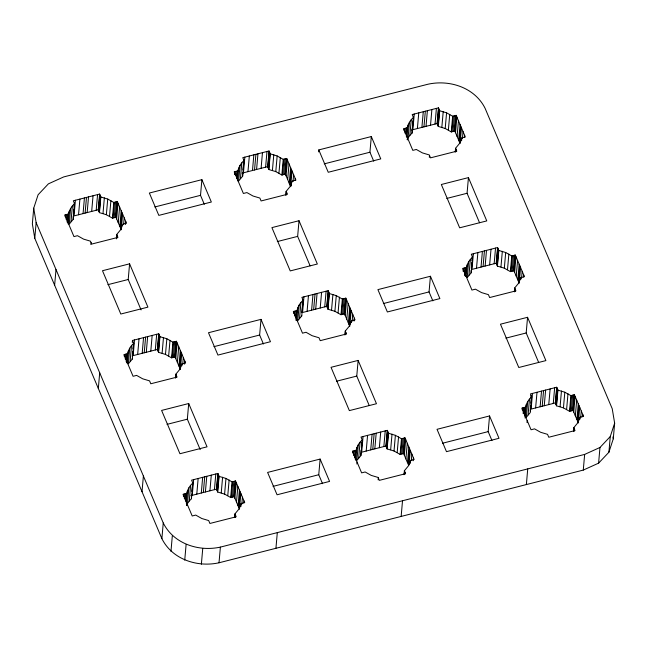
<?xml version="1.0" encoding="UTF-8"?>
<svg xmlns="http://www.w3.org/2000/svg" width="647" height="647" viewBox="0 0 647 647"><rect width="100%" height="100%" fill="white"/><g stroke="black" fill="none" stroke-linecap="round" stroke-linejoin="round"><path stroke-width="0.97" d="M33.725 208.172L32.35 223.846L34.776 238.29L161.879 538.636C172.159 559.388 197.295 567.581 219.018 562.777L583.279 470.086L598.604 463.147L608.9 452.237L613.275 438.828L614.65 423.154L612.224 408.71L485.121 108.364C474.841 87.612 449.705 79.419 427.982 84.223L63.721 176.914L48.396 183.853L38.1 194.763L33.725 208.172L36.143 222.617L163.254 522.962C173.525 543.723 198.669 551.907 220.384 547.111L584.653 454.412L599.971 447.473L610.267 436.563L614.65 423.154M34.776 238.29L36.143 222.617M54.631 285.214L56.006 269.54M65.177 216.753L65.347 214.796M66.131 219.39L66.552 214.489M67.078 222.018L67.765 214.181M67.628 221.881C67.409 215.152 69.326 208.18 74.575 203.668L73.346 200.772L99.606 194.084L100.835 196.987L99.46 212.653L106.359 214.715L112.432 218.136L115.95 217.246L117.317 201.573L113.807 202.462L107.734 199.05L100.835 196.987M68.113 223.927L69.229 211.197M70.596 208.496L69.221 224.169L73.2 219.341L74.575 203.668M71.008 221.646L72.383 205.972M73.265 215.944L73.2 219.341M73.443 213.987L73.871 209.094M74.041 207.129L74.381 203.215M75.4 200.246L74.025 215.92L98.239 209.757L99.606 194.084M78.538 214.772L79.913 199.098M83.059 213.623L84.425 197.95M85.105 213.098L86.48 197.424M87.159 212.58L88.526 196.906M91.672 211.432L93.047 195.758M90.887 244.582L91.057 242.625M96.185 210.283L97.56 194.61M98.425 210.21L99.8 194.537M98.854 211.205L100.22 195.531M99.274 212.2L100.641 196.534M102.994 213.51L104.361 197.836M106.359 214.715L107.734 199.05M109.521 216.268L110.896 200.594M112.432 218.136L113.807 202.462M112.982 217.999L114.357 202.325M98.328 388.459L99.695 372.785M114.195 217.691L115.562 202.018M115.401 217.384L116.767 201.71M116.662 218.937L118.037 203.263M116.363 238.411L116.711 234.497L120.69 229.669L122.97 224.121L126.48 223.223L117.317 201.573M116.557 238.864L116.897 234.95M118.239 222.657L119.614 206.983M117.147 237.902L117.325 235.945M119.816 226.377L121.183 210.704M120.528 228.067L121.903 212.402M122.615 214.092L121.248 229.758L115.95 217.246M123.593 224.671L124.192 217.813M125.51 224.469L125.769 221.533M141.086 309.905L128.219 279.496L129.594 263.83L102.485 270.721L120.811 314.03L147.92 307.131L129.594 263.83M124.297 356.448L124.467 354.491M125.251 359.085L125.672 354.184M126.197 361.713L126.885 353.877M126.658 362.555C126.505 355.535 128.114 348.094 133.694 343.363L132.465 340.468L158.725 333.779L159.955 336.683L158.58 352.348L165.478 354.41L171.552 357.831L175.07 356.942L176.437 341.268L172.927 342.166L166.853 338.745L159.955 336.683M127.233 363.63L128.349 350.892M129.715 348.191L128.341 363.865L132.32 359.036L133.694 343.363M130.128 361.341L131.503 345.668M132.295 342.425L132.465 340.468M132.303 356.626L132.732 351.725M132.991 348.79L133.419 343.889M134.519 339.942L133.145 355.615L157.358 349.453L158.725 333.779M137.657 354.467L139.032 338.793M142.178 353.319L143.545 337.645M144.224 352.793L145.599 337.127M146.279 352.275L147.645 336.602M150.791 351.127L152.166 335.453M142.016 491.704L143.391 476.03M155.304 349.978L156.679 334.305M157.544 349.906L158.919 334.232M157.973 350.9L159.34 335.235M158.394 351.895L159.76 336.23M162.114 353.205L163.481 337.532M165.478 354.41L166.853 338.745M168.641 355.963L170.015 340.29M171.552 357.831L172.927 342.166M172.102 357.694L173.477 342.02M173.315 357.387L174.682 341.713M174.52 357.079L175.887 341.406M175.782 358.632L177.157 342.959M175.483 378.107L175.83 374.192L179.809 369.364L182.09 363.816L185.6 362.918L176.437 341.268M175.766 377.581L176.016 374.645M161.879 538.636L163.254 522.962M177.359 362.352L178.734 346.679M176.267 377.597L176.445 375.64M178.936 366.073L180.303 350.399M179.648 367.763L181.023 352.097M181.734 353.788L180.367 369.461L175.07 356.942M181.92 365.773L182.09 363.816M182.713 364.366L183.311 357.508M184.63 364.164L184.888 361.228M204.298 204.274L200.513 195.337L201.888 179.664L149.36 193.032L158.822 215.386L211.343 202.018L201.888 179.664M170.962 551.381L172.337 535.708M200.206 449.6L187.339 419.191L188.714 403.526L161.604 410.424L179.931 453.725L207.04 446.826L188.714 403.526M183.416 496.152L183.586 494.187M184.363 498.78L184.791 493.879M185.406 500.43L186.004 493.572M185.867 501.271C185.649 494.543 187.557 487.571 192.814 483.058L191.585 480.163L217.845 473.483L219.074 476.378L217.699 492.052L224.598 494.106L230.672 497.527L234.19 496.637L235.557 480.964L232.047 481.861L225.973 478.44L219.074 476.378M186.352 503.326L187.468 490.588M186.732 505.42L186.902 503.463M186.554 505.364L187.46 503.56L188.835 487.887M187.46 503.56L189.248 501.037L190.622 485.363M184.735 560.173L186.11 544.499M191.593 494.357L191.439 498.732L189.248 501.037M191.852 491.421L192.28 486.528M192.45 484.563L192.62 482.605M191.439 498.732L192.814 483.058M192.264 495.311L193.639 479.637M196.777 494.162L198.152 478.489M201.298 493.014L202.665 477.34M203.344 492.488L204.719 476.823M205.398 491.971L206.765 476.297M234.513 174.625L234.772 171.681M201.371 564.233L202.737 548.559M235.637 175.297L235.977 171.374M236.592 177.925L237.19 171.067M237.053 178.766C236.834 172.037 238.743 165.066 244 160.553L242.771 157.658L269.031 150.977L270.26 153.873L268.885 169.546L275.784 171.609L281.857 175.022L285.376 174.132L286.742 158.458L283.232 159.356L277.159 155.935L270.26 153.873M209.911 490.822L211.286 475.149M237.538 180.82L238.654 168.083M240.021 165.381L238.646 181.055L242.625 176.227L244 160.553M240.433 178.532L241.808 162.858M214.424 489.674L215.799 474M242.69 172.838L242.625 176.227M242.948 169.894L243.377 165.001M243.636 162.057L243.806 160.1M243.45 172.806L244.825 157.132M217.699 492.052L216.478 489.148L217.845 473.483M216.664 489.601L218.039 473.936M217.093 490.596L218.46 474.93M217.513 491.599L218.88 475.925M247.963 171.657L249.338 155.984M221.234 492.901L222.6 477.227M252.484 170.509L253.85 154.835M224.598 494.106L225.973 478.44M219.018 562.777L220.384 547.111M254.53 169.983L255.905 154.318M227.76 495.659L229.135 479.985M256.584 169.465L257.951 153.792M230.672 497.527L232.047 481.861M231.222 497.389L232.597 481.716M232.435 497.082L233.802 481.408M261.097 168.317L262.464 152.643M233.64 496.775L235.007 481.101M234.901 498.327L236.276 482.654M234.691 516.824L234.95 513.888L238.929 509.06L241.21 503.512L244.72 502.614L235.557 480.964M234.885 517.276L235.136 514.341M265.61 167.169L266.985 151.495M236.478 502.048L237.853 486.374M235.387 517.293L235.565 515.336M238.056 505.768L239.422 490.102M268.885 169.546L267.664 166.643L269.031 150.977M267.85 167.096L269.225 151.43M268.279 168.091L269.645 152.425M238.767 507.458L240.142 491.793M268.699 169.093L270.066 153.42M240.854 493.483L239.487 509.157L234.19 496.637M240.951 506.447L241.21 503.512M241.832 504.062L242.431 497.203M272.419 170.396L273.786 154.722M243.838 502.881L244.008 500.924M263.418 343.978L259.633 335.033L261.008 319.359L208.48 332.728L217.942 355.082L270.462 341.713L261.008 319.359M275.784 171.609L277.159 155.935M278.946 173.153L280.321 157.48M281.857 175.022L283.232 159.356M282.407 174.884L283.782 159.211M283.621 174.577L284.987 158.903M284.826 174.269L286.192 158.596M286.087 175.822L287.462 160.149M285.788 195.297L286.136 191.383L290.115 186.554L292.395 181.006L295.905 180.109L286.742 158.458M286.071 194.771L286.322 191.835M287.664 179.542L289.039 163.869M286.572 194.787L286.75 192.83M289.241 183.263L290.608 167.597M289.953 184.953L291.328 169.288M292.04 170.978L290.673 186.651L285.376 174.132M291.304 185.81L291.473 183.853M293.018 181.556L293.617 174.698M295.024 180.376L295.194 178.418M310.123 265.868L297.644 236.39L299.019 220.716L271.91 227.615L290.236 270.915L317.345 264.016L299.019 220.716M293.722 313.342L293.892 311.377M294.668 315.971L295.097 311.07M295.711 317.62L296.31 310.762M275.929 548.292L277.304 532.627M296.002 320.419C295.93 313.116 297.208 305.206 303.12 300.248L301.89 297.353L328.15 290.673L329.38 293.568L328.005 309.242L334.903 311.304L340.977 314.725L344.495 313.827L345.862 298.154L342.352 299.051L336.278 295.63L329.38 293.568M296.658 320.516L297.774 307.778M299.14 305.077L297.766 320.75L301.745 315.922L303.12 300.248M299.553 318.227L300.928 302.553M301.809 312.533L302.327 306.654M302.497 304.697L302.925 299.796M303.944 296.827L302.57 312.501L326.784 306.338L328.15 290.673M318.615 151.875L318.785 149.918L371.313 136.557L380.768 158.903L328.247 172.272L318.785 149.918M307.082 311.353L308.457 295.679M311.603 310.204L312.97 294.531M313.649 309.687L315.024 294.013M315.704 309.161L317.07 293.487M320.216 308.012L321.583 292.339M324.729 306.864L326.104 291.19M326.97 306.791L328.344 291.126M327.398 307.794L328.765 292.12M327.819 308.789L329.186 293.115M331.539 310.091L332.906 294.417M322.538 483.673L318.753 474.728L320.128 459.063L267.599 472.423L277.062 494.777L329.582 481.408L320.128 459.063M334.903 311.304L336.278 295.63M338.066 312.849L339.44 297.183M340.977 314.725L342.352 299.051M341.527 314.579L342.902 298.914M342.74 314.272L344.107 298.599M343.945 313.965L345.312 298.291M345.207 315.518L346.582 299.844M344.908 334.992L345.255 331.078L349.234 326.25L351.515 320.702L355.025 319.812L345.862 298.154M345.191 334.467L345.441 331.531M346.784 319.238L348.159 303.572M345.692 334.483L345.87 332.526M348.361 322.958L349.728 307.293M349.073 324.657L350.448 308.983M349.873 325.368L351.159 310.673M351.345 322.659L351.515 320.702M352.138 321.252L352.736 314.393M354.055 321.058L354.313 318.114M373.723 161.168L369.938 152.223L371.313 136.557M369.243 405.564L356.764 376.085L358.139 360.411L331.029 367.31L349.356 410.61L376.465 403.72L358.139 360.411M352.841 453.037L353.011 451.08M353.788 455.666L354.216 450.773M354.831 457.316L355.429 450.466M355.203 459.135C355.049 452.124 356.659 444.675 362.239 439.944L361.01 437.048L387.27 430.368L388.499 433.264L387.124 448.937L394.023 450.999L400.097 454.42L403.615 453.523L404.982 437.849L401.472 438.747L395.398 435.326L388.499 433.264M355.777 460.211L356.893 447.473M358.26 444.772L356.885 460.446L360.864 455.617L362.239 439.944M356.869 464.004L357.047 462.047M358.673 457.922L360.047 442.257M361.107 450.272L360.864 455.617M361.358 447.328L361.786 442.435M363.064 436.523L361.689 452.196L385.903 446.042L387.27 430.368M366.202 451.048L367.577 435.374M370.715 449.9L372.09 434.226M372.769 449.382L374.144 433.708M374.823 448.856L376.19 433.183M404.027 130.532L404.197 128.575M404.973 133.161L405.402 128.268M406.098 133.832L406.615 127.96M406.389 136.63C406.235 129.618 407.845 122.178 413.425 117.439L412.196 114.543L438.456 107.863L439.685 110.758L438.31 126.432L445.209 128.494L451.282 131.915L454.801 131.017L456.167 115.344L452.657 116.242L446.576 112.821L439.685 110.758M379.336 447.708L380.703 432.034M406.963 137.706L408.079 124.968M407.343 139.809L407.513 137.843M378.131 479.872L378.301 477.907M407.165 139.744L408.071 137.94L409.446 122.267M408.071 137.94L409.858 135.417L411.233 119.752M383.849 446.559L385.224 430.886M412.293 127.766L412.05 133.112L409.858 135.417M412.462 125.801L412.891 120.908M412.05 133.112L413.425 117.439M412.875 129.691L414.25 114.026M386.089 446.487L387.464 430.821M386.518 447.489L387.885 431.816M386.938 448.484L388.305 432.811M417.388 128.543L418.763 112.877M390.659 449.786L392.025 434.113M421.901 127.394L423.275 111.721M394.023 450.999L395.398 435.326M423.955 126.877L425.33 111.203M397.185 452.544L398.56 436.879M426.009 126.351L427.376 110.677M400.097 454.42L401.472 438.747M400.647 454.275L402.022 438.609M430.522 125.203L431.889 109.529M401.852 453.968L403.227 438.302M403.065 453.66L404.432 437.995M429.317 157.367L429.487 155.401M404.326 455.213L405.701 439.539M404.027 474.696L404.375 470.773L408.354 465.945L410.635 460.397L414.145 459.507L404.982 437.849M404.31 474.162L404.561 471.226M435.035 124.054L436.41 108.381M405.904 458.933L407.278 443.268M401.148 516.435L402.523 500.762M404.812 474.178L404.99 472.221M438.31 126.432L437.089 123.537L438.456 107.863M407.481 462.662L408.847 446.988M437.275 123.989L438.65 108.316M437.704 124.984L439.07 109.311M409.567 448.678L408.192 464.352L403.615 453.523M438.124 125.979L439.491 110.305M408.993 465.064L410.279 450.369M410.376 463.341L410.635 460.397M411.346 459.968L411.856 454.089M441.844 127.281L443.211 111.608M413.174 460.753L413.433 457.809M432.843 300.863L429.058 291.918L430.433 276.253L377.905 289.613L387.367 311.967L439.887 298.599L430.433 276.253M445.209 128.494L446.576 112.821M448.371 130.039L449.746 114.373M451.282 131.915L452.657 116.242M451.832 131.77L453.207 116.104M453.037 131.462L454.412 115.797M454.251 131.155L455.617 115.49M455.512 132.708L456.887 117.042M455.213 152.191L455.561 148.268L459.54 143.44L461.821 137.892L465.33 137.002L456.167 115.344M455.496 151.657L455.747 148.721M457.089 136.428L458.464 120.763M455.998 151.681L456.175 149.716M458.666 140.156L460.033 124.483M459.378 141.847L460.753 126.173M461.465 127.863L460.098 143.537L454.801 131.017M461.562 140.836L461.821 137.892M462.443 138.442L463.042 131.584M464.449 137.269L464.619 135.312M479.548 222.754L467.069 193.275L468.444 177.601L441.335 184.5L459.661 227.809L486.77 220.91L468.444 177.601M463.058 271.206L463.317 268.27M464.182 271.877L464.522 267.963M464.886 275.784L465.056 273.818M465.047 275.493L465.735 267.656M465.508 276.326C465.355 269.314 466.964 261.873 472.545 257.142L471.315 254.239L497.575 247.558L498.805 250.454L497.43 266.127L504.328 268.19L510.402 271.611L513.92 270.713L515.287 255.039L511.777 255.937L505.695 252.516L498.805 250.454M466.172 276.423L467.199 264.672M468.565 261.97L467.191 277.636L471.17 272.808L472.545 257.142M468.978 275.112L470.353 259.447M471.153 270.397L471.17 272.808M471.323 268.44L471.841 262.561M472.011 260.604L472.35 256.689M473.369 253.721L471.995 269.387L496.209 263.232L497.575 247.558M476.507 268.238L477.882 252.573M481.02 267.09L482.395 251.424M483.074 266.572L484.449 250.899M485.129 266.046L486.495 250.381M489.642 264.898L491.008 249.224M494.154 263.75L495.529 248.076M496.395 263.685L497.769 248.011M496.823 264.68L498.19 249.006M497.244 265.674L498.611 250.001M500.964 266.976L502.331 251.311M491.963 440.558L488.178 431.614L489.553 415.948L437.024 429.309L446.487 451.663L499.007 438.294L489.553 415.948M504.328 268.19L505.695 252.516M507.491 269.734L508.865 254.069M510.402 271.611L511.777 255.937M510.952 271.465L512.327 255.8M512.157 271.158L513.532 255.492M513.37 270.85L514.737 255.185M514.632 272.403L516.007 256.738M514.333 291.886L514.68 287.964L518.659 283.135L520.94 277.587L524.45 276.698L515.287 255.039M514.616 291.36L514.866 288.416M516.209 276.132L517.584 260.458M515.117 291.376L515.287 289.411M517.786 279.852L519.153 264.178M518.498 281.542L519.873 265.868M519.298 282.254L520.584 267.559M520.77 279.553L520.94 277.587M521.563 278.137L522.161 271.279M523.569 276.965L523.738 275.007M538.668 362.457L526.189 332.97L527.564 317.297L500.454 324.196L518.781 367.504L545.89 360.605L527.564 317.297M522.266 409.923L522.436 407.966M523.132 413.53L523.641 407.659M524.256 414.209L524.854 407.351M524.628 416.021C524.474 409.009 526.084 401.569 531.664 396.837L530.435 393.934L556.695 387.254L557.924 390.149L556.549 405.823L563.448 407.885L569.522 411.306L573.04 410.408L574.407 394.743L570.897 395.632L564.815 392.211L557.924 390.149M525.121 418.075L526.318 404.367M527.685 401.666L526.31 417.331L530.289 412.503L531.664 396.837M527.014 422.58L527.184 420.623M528.098 414.816L529.472 399.142M530.88 397.347L531.05 395.382M530.184 411.071L530.702 405.2M530.872 403.235L531.47 396.385M532.489 393.416L531.114 409.082L555.328 402.927L556.695 387.254M526.367 484.571L527.734 468.897M535.627 407.933L537.002 392.268M540.14 406.785L541.515 391.12M542.194 406.267L543.569 390.594M544.248 405.742L545.615 390.076M548.761 404.593L550.128 388.928M553.274 403.445L554.649 387.779M555.514 403.38L556.889 387.707M555.943 404.375L557.31 388.701M556.363 405.37L557.73 389.696M560.084 406.672L561.45 391.006M563.448 407.885L564.815 392.211M566.61 409.438L567.985 393.764M569.522 411.306L570.897 395.632M570.072 411.168L571.447 395.495M571.277 410.861L572.652 395.188M572.49 410.554L573.857 394.88M573.752 412.099L575.126 396.433M573.452 431.581L573.8 427.659L577.779 422.831L580.06 417.283L583.57 416.393L574.407 394.743M573.735 431.056L573.986 428.112M575.329 415.827L576.703 400.153M574.237 431.072L574.407 429.115M576.906 419.547L578.272 403.874M577.617 421.237L578.992 405.564M579.704 407.254L578.337 422.928L573.04 410.408M579.89 419.248L580.06 417.283M580.683 417.833L581.281 410.982M582.688 416.66L582.858 414.703M583.279 470.086L584.653 454.412M598.604 463.147L599.971 447.473M608.9 452.237L610.267 436.563M68.315 214.044L64.797 214.933L73.96 236.592L77.478 235.694L83.552 239.115L90.451 241.177L91.672 244.073L117.932 237.392L116.711 234.497M237.74 170.929L234.222 171.827L243.385 193.477L246.903 192.58L252.977 196.001L259.876 198.063L261.097 200.958L287.357 194.278L286.136 191.383M407.165 127.815L403.647 128.713L412.81 150.363L416.328 149.473L422.402 152.894L429.301 154.948L430.522 157.852L456.782 151.163L455.561 148.268M242.083 173.153L267.664 166.643M411.508 130.039L437.089 123.537M154.803 206.967L200.513 195.337M324.228 163.861L369.938 152.223M107.887 284.672L128.219 279.496M277.312 241.557L297.644 236.39M446.737 198.443L467.069 193.275M127.435 353.739L123.917 354.629L133.08 376.287L136.598 375.389L142.672 378.81L149.57 380.873L150.791 383.768L177.052 377.088L175.83 374.192M296.86 310.625L293.342 311.522L302.505 333.173L306.023 332.275L312.097 335.696L318.995 337.758L320.216 340.662L346.477 333.973L345.255 331.078M466.285 267.51L462.767 268.408L471.93 290.058L475.448 289.169L481.522 292.59L488.42 294.652L489.642 297.547L515.902 290.867L514.68 287.964M213.922 346.663L259.633 335.033M383.347 303.556L429.058 291.918M167.007 424.367L187.339 419.191M336.432 381.253L356.764 376.085M505.857 338.146L526.189 332.97M186.554 493.435L183.036 494.332L192.199 515.982L195.718 515.085L201.791 518.506L208.69 520.568L209.911 523.463L236.171 516.783L234.95 513.888M355.979 450.32L352.461 451.218L361.624 472.868L365.143 471.978L371.216 475.391L378.115 477.454L379.336 480.357L405.596 473.669L404.375 470.773M525.404 407.214L521.886 408.103L531.05 429.754L534.568 428.864L540.641 432.285L547.54 434.347L548.761 437.243L575.021 430.562L573.8 427.659M190.897 495.659L216.478 489.148M273.042 486.366L318.753 474.728M442.467 443.252L488.178 431.614M513.92 270.713L519.217 283.232M496.209 263.232L497.43 266.127M555.328 402.927L556.549 405.823M344.495 313.827L349.792 326.347M326.784 306.338L328.005 309.242M385.903 446.042L387.124 448.937M301.559 315.469L301.745 315.922M98.239 209.757L99.46 212.653M157.358 349.453L158.58 352.348M132.134 358.584L132.32 359.036M612.96 436.903L613.275 438.828"/></g></svg>
